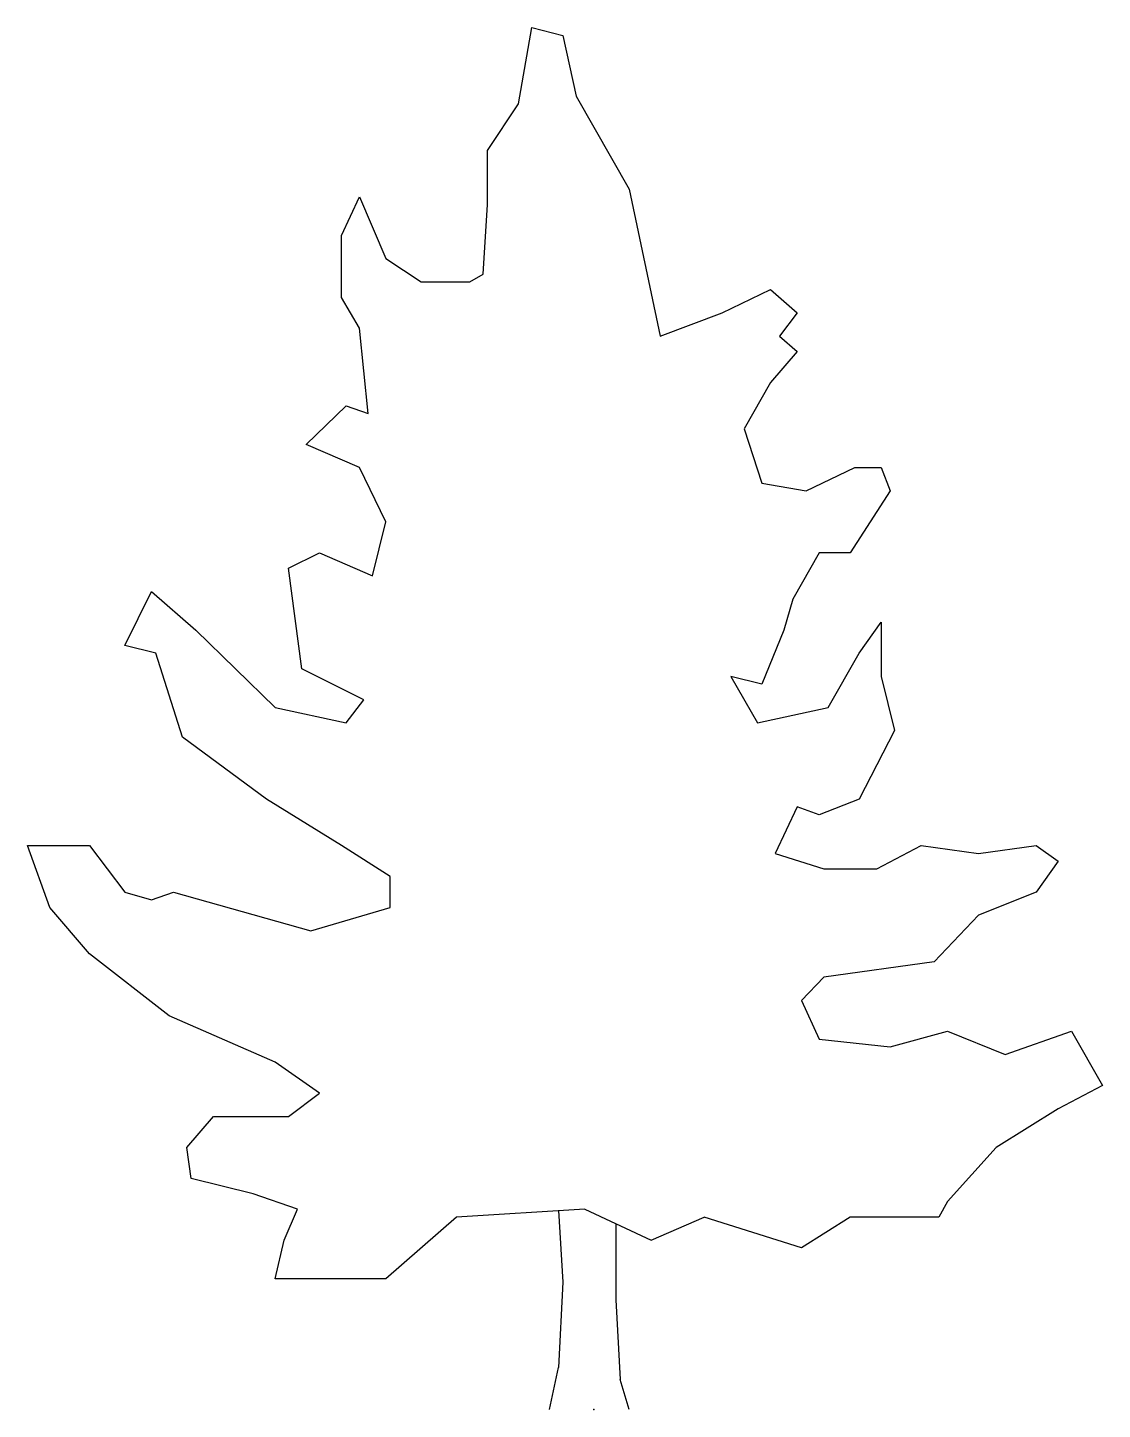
# Model space of a CAD drawing. Extents: x 319491 to 320250, y 71123 to 72100.
import ezdxf

# ---------------------------------------------------------------- set-up
doc = ezdxf.new("R2010")
doc.units = 0
doc.header["$MEASUREMENT"] = 0
doc.layers.get('0').update_dxf_attribs({"linetype": 'CONTINUOUS'})
doc.layers.add('FRAME', color=1, linetype='CONTINUOUS')

msp = doc.modelspace()

# ---------------------------------------------------------------- linework, layer by layer
at = {"color": 7, "linetype": 'CONTINUOUS'}
for p, q in [((319837.84, 72045.7), (319847.22, 72099.6)), ((319847.22, 72099.6), (319869.09, 72094.13)), ((319869.09, 72094.13), (319878.47, 72051.16)), ((319878.47, 72051.16), (319915.97, 71985.54)), ((319815.97, 72012.88), (319837.84, 72045.7)), ((319815.97, 71974.6), (319815.97, 72012.88)), ((319915.97, 71985.54), (319937.84, 71881.63)), ((319712.84, 71952.73), (319725.34, 71980.07)), ((319725.34, 71980.07), (319744.09, 71936.32)), ((319812.84, 71925.38), (319815.97, 71974.6)), ((319712.84, 71908.98), (319712.84, 71952.73)), ((319744.09, 71936.32), (319769.09, 71919.91)), ((319803.47, 71919.91), (319812.84, 71925.38)), ((319769.09, 71919.91), (319803.47, 71919.91)), ((319981.59, 71898.04), (320015.97, 71914.45)), ((320015.97, 71914.45), (320034.72, 71898.04)), ((319725.34, 71887.1), (319712.84, 71908.98)), ((319937.84, 71881.63), (319981.59, 71898.04)), ((320034.72, 71898.04), (320022.22, 71881.63)), ((319731.59, 71826.95), (319725.34, 71887.1)), ((320022.22, 71881.63), (320034.72, 71870.7)), ((320034.72, 71870.7), (320015.97, 71848.82)), ((320015.97, 71848.82), (319997.22, 71816.01)), ((319687.84, 71805.07), (319715.97, 71832.41)), ((319715.97, 71832.41), (319731.59, 71826.95)), ((319997.22, 71816.01), (320009.72, 71777.73)), ((319725.34, 71788.66), (319687.84, 71805.07)), ((319744.09, 71750.38), (319725.34, 71788.66)), ((320040.97, 71772.26), (320075.34, 71788.66)), ((320075.34, 71788.66), (320094.09, 71788.66)), ((320094.09, 71788.66), (320100.34, 71772.26)), ((320009.72, 71777.73), (320040.97, 71772.26)), ((320100.34, 71772.26), (320072.22, 71728.51)), ((319734.72, 71712.1), (319744.09, 71750.38)), ((319675.34, 71717.57), (319697.22, 71728.51)), ((319697.22, 71728.51), (319734.72, 71712.1)), ((320050.34, 71728.51), (320031.59, 71695.7)), ((320072.22, 71728.51), (320050.34, 71728.51)), ((319684.72, 71646.48), (319675.34, 71717.57)), ((319559.72, 71662.88), (319578.47, 71701.16)), ((319578.47, 71701.16), (319609.72, 71673.82)), ((320031.59, 71695.7), (320025.34, 71673.82)), ((319609.72, 71673.82), (319665.97, 71619.13)), ((320025.34, 71673.82), (320009.72, 71635.54)), ((320078.47, 71657.41), (320094.09, 71679.29)), ((320094.09, 71679.29), (320094.09, 71641.01)), ((319581.59, 71657.41), (319559.72, 71662.88)), ((319600.34, 71598.04), (319581.59, 71657.41)), ((320056.59, 71619.13), (320078.47, 71657.41)), ((319728.47, 71624.6), (319684.72, 71646.48)), ((319987.84, 71641.01), (320006.59, 71608.2)), ((320009.72, 71635.54), (319987.84, 71641.01)), ((320094.09, 71641.01), (320103.47, 71602.73)), ((319715.97, 71608.2), (319728.47, 71624.6)), ((319665.97, 71619.13), (319715.97, 71608.2)), ((320006.59, 71608.2), (320056.59, 71619.13)), ((320103.47, 71602.73), (320078.47, 71554.29)), ((319659.72, 71554.29), (319600.34, 71598.04)), ((319712.84, 71521.48), (319659.72, 71554.29)), ((320078.47, 71554.29), (320050.34, 71543.35)), ((320034.72, 71548.82), (320019.09, 71516.01)), ((320050.34, 71543.35), (320034.72, 71548.82)), ((319490.97, 71521.48), (319534.72, 71521.48)), ((319506.59, 71477.73), (319490.97, 71521.48)), ((319534.72, 71521.48), (319559.72, 71488.66)), ((319747.22, 71499.6), (319712.84, 71521.48)), ((320019.09, 71516.01), (320053.47, 71505.07)), ((320090.97, 71505.07), (320122.22, 71521.48)), ((320122.22, 71521.48), (320162.84, 71516.01)), ((320162.84, 71516.01), (320203.47, 71521.48)), ((320203.47, 71521.48), (320219.09, 71510.54)), ((320053.47, 71505.07), (320090.97, 71505.07)), ((320219.09, 71510.54), (320203.47, 71488.66)), ((319747.22, 71477.73), (319747.22, 71499.6)), ((319559.72, 71488.66), (319578.47, 71483.2)), ((319578.47, 71483.2), (319594.09, 71488.66)), ((319594.09, 71488.66), (319690.97, 71461.32)), ((320203.47, 71488.66), (320162.84, 71472.26)), ((319534.72, 71444.91), (319506.59, 71477.73)), ((319690.97, 71461.32), (319747.22, 71477.73)), ((320162.84, 71472.26), (320131.59, 71439.45)), ((319590.97, 71401.16), (319534.72, 71444.91)), ((320131.59, 71439.45), (320053.47, 71428.51)), ((320053.47, 71428.51), (320037.84, 71412.1)), ((320037.84, 71412.1), (320050.34, 71384.76)), ((319665.97, 71368.35), (319590.97, 71401.16)), ((320100.34, 71379.29), (320140.97, 71390.23)), ((320140.97, 71390.23), (320181.59, 71373.82)), ((320181.59, 71373.82), (320228.47, 71390.23)), ((320228.47, 71390.23), (320250.34, 71351.95)), ((320050.34, 71384.76), (320100.34, 71379.29)), ((319697.22, 71346.48), (319665.97, 71368.35)), ((320250.34, 71351.95), (320219.09, 71335.54)), ((319675.34, 71330.07), (319697.22, 71346.48)), ((319603.47, 71308.2), (319622.22, 71330.07)), ((319622.22, 71330.07), (319675.34, 71330.07)), ((320219.09, 71335.54), (320175.34, 71308.2)), ((319606.59, 71286.32), (319603.47, 71308.2)), ((320175.34, 71308.2), (320140.97, 71269.91)), ((319650.34, 71275.38), (319606.59, 71286.32)), ((319681.59, 71264.45), (319650.34, 71275.38)), ((320140.97, 71269.91), (320134.72, 71258.98)), ((319672.22, 71242.57), (319681.59, 71264.45)), ((319884.72, 71264.45), (319794.09, 71258.98)), ((319865.97, 71263.66), (319869.09, 71212.88)), ((319884.72, 71264.45), (319931.59, 71242.57)), ((319794.09, 71258.98), (319744.09, 71215.23)), ((319906.59, 71254.29), (319906.59, 71200.38)), ((319931.59, 71242.57), (319969.09, 71258.98)), ((320037.84, 71237.1), (319969.09, 71258.98)), ((320072.22, 71258.98), (320037.84, 71237.1)), ((320134.72, 71258.98), (320072.22, 71258.98)), ((319665.97, 71215.23), (319672.22, 71242.57)), ((319744.09, 71215.23), (319665.97, 71215.23)), ((319869.09, 71212.88), (319865.97, 71152.73)), ((319906.59, 71200.38), (319909.72, 71144.13)), ((319859.72, 71123.04), (319865.97, 71152.73)), ((319915.97, 71123.04), (319909.72, 71144.13))]:
    msp.add_line(p, q, dxfattribs=at)
at = {"layer": 'FRAME', "linetype": 'CONTINUOUS'}
msp.add_point((319890.97, 71123.04), dxfattribs=at)

doc.saveas('drawing.dxf')
